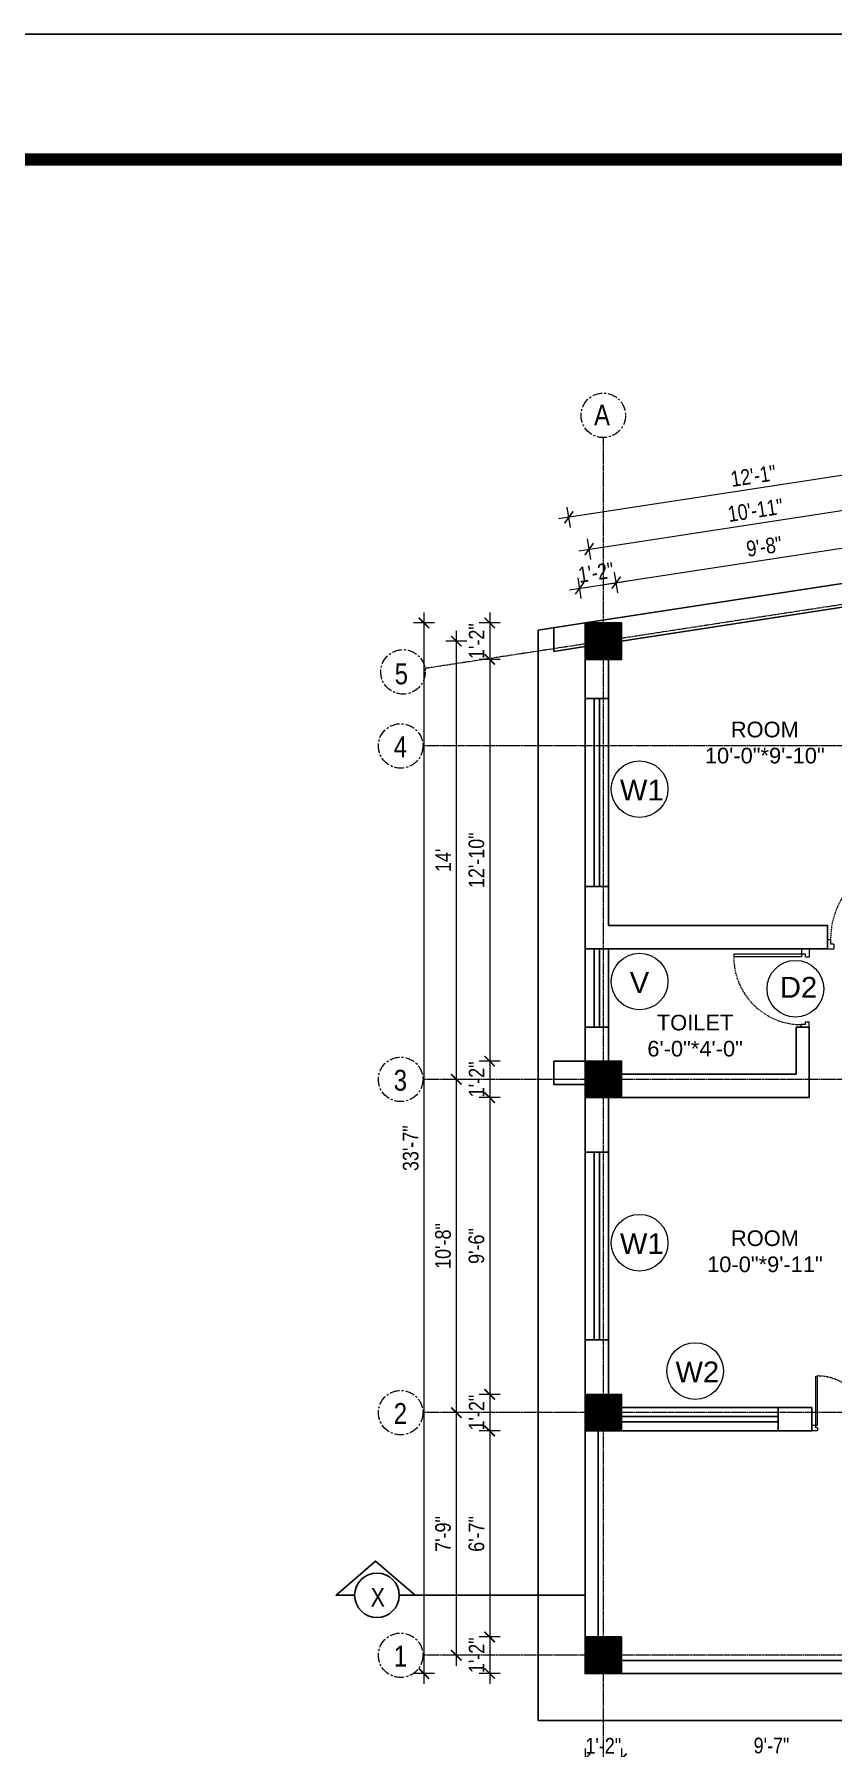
# Model space of a CAD drawing. Header units: inches. Extents: x -5142662 to -4941318, y -3361958 to -3160563.
# Drawn here: x -5010992 to -5010686, y -3260457 to -3259800 of the extents above; entities that cross this region are included whole.
import ezdxf

# ---------------------------------------------------------------- set-up
doc = ezdxf.new("R2010")
doc.units = ezdxf.units.IN
doc.header["$LTSCALE"] = 2
doc.header["$MEASUREMENT"] = 0
doc.header["$PDMODE"] = 34
doc.linetypes.add('CENTER', pattern=[2, 1.25, -0.25, 0.25, -0.25])
doc.linetypes.add('HIDDEN', pattern=[0.375, 0.25, -0.125])
doc.layers.get('0').update_dxf_attribs({"linetype": 'CONTINUOUS'})
doc.layers.get('DEFPOINTS').update_dxf_attribs({"color": 141, "linetype": 'CONTINUOUS'})
doc.layers.add('A-Hatch', color=7, linetype='CONTINUOUS')
for name, color, linetype, lineweight in [('Annotate-Lite.w', 177, 'CONTINUOUS', 9), ('Annotations-Bold.w', 177, 'CONTINUOUS', 13), ('DIM 1-100', 4, 'CONTINUOUS', 13), ('Door-Window.w', 4, 'CONTINUOUS', 15), ('TEXT', 181, 'CONTINUOUS', 25)]:
    doc.layers.add(name, color=color, linetype=linetype, lineweight=lineweight)
doc.styles.add('ARAIL', font='ARIALN.TTF')
doc.styles.add('arial.', font='arial.ttf')
doc.styles.add('gaurav', font='arial.ttf')
doc.styles.get("Standard").update_dxf_attribs({"font": 'ARIALN.TTF'})
doc.dimstyles.new('1 by 96', dxfattribs={"dimtxt": 6, "dimasz": 4, "dimexe": 4, "dimexo": 4, "dimgap": 2, "dimtad": 1, "dimdec": 0, "dimzin": 0, "dimdsep": 46, "dimlunit": 4, "dimtxsty": 'Standard', "dimblk": 'ARCHTICK', "dimcen": 0, "dimdle": 4, "dimadec": 0, "dimazin": 0, "dimtfac": 1, "dimtdec": 0, "dimtix": 1, "dimtofl": 0, "dimtmove": 1, "dimatfit": 3, "dimldrblk": 'ARCHTICK', "dimfxl": 4, "dimfxlon": 1, "dimtolj": 1, "dimtzin": 0, "dimlwd": -1, "dimlwe": -1, "dimarcsym": 0})
pattern_1 = [(45, (79981.29465, -1619.9974), (-0.0883883476483, 0.0883883476483), [])]

# ---------------------------------------------------------------- blocks, each defined once
blk = doc.blocks.new('FDFDRE')
at = {"ltscale": 3}
for p, q in [((165701.1, -58637.8), (165701.1, -58641.5)), ((165704.8, -58637.8), (165701.1, -58637.8)), ((165701.1, -58641.5), (165703.6, -58641.5)), ((165703.6, -58641.5), (165703.5, -58672.6)), ((165704.8, -58639.7), (165703.6, -58639.7)), ((165703.6, -58639.7), (165703.6, -58641.5)), ((165703.6, -58641.5), (165704.8, -58641.5)), ((165704.8, -58639.7), (165704.8, -58637.8)), ((165704.8, -58641.5), (165704.8, -58672.7)), ((165767, -58639.7), (165767, -58637.8)), ((165767, -58637.8), (165770.6, -58637.8)), ((165767, -58639.7), (165768.2, -58639.7)), ((165767, -58641.5), (165767, -58672.7)), ((165768.2, -58641.5), (165767, -58641.5)), ((165768.2, -58639.7), (165768.2, -58641.5)), ((165770.7, -58641.5), (165768.2, -58641.5)), ((165768.2, -58641.5), (165768.2, -58672.6)), ((165770.6, -58637.8), (165770.7, -58641.5)), ((165703.5, -58672.6), (165704.8, -58672.7)), ((165768.2, -58672.6), (165767, -58672.7))]:
    blk.add_line(p, q, dxfattribs=at)
at = {"layer": 'Door-Window.w', "color": 9, "linetype": 'HIDDEN', "lineweight": 18}
for centre, start, end in [((165704.8, -58641.5), 269.9618, 3.3835), ((165767, -58641.5), 176.6165, 270.0382)]:
    blk.add_arc(centre, 31.2, start, end, dxfattribs=at)
blk = doc.blocks.new('3-0')
at = {"ltscale": 3}
for p, q in [((11063.05, 10097.68), (11065.97, 10099.9)), ((11065.25, 10097.81), (11066.71, 10098.92)), ((11065.97, 10099.9), (11066.71, 10098.92)), ((11063.05, 10097.68), (11064.53, 10095.73)), ((11065.99, 10096.84), (11064.53, 10095.73)), ((11065.99, 10096.84), (11065.25, 10097.81)), ((11085.5, 10074.13), (11110.32, 10092.96)), ((11086.24, 10073.15), (11111.05, 10091.97)), ((11111.05, 10091.97), (11110.32, 10092.96)), ((11084.04, 10073.02), (11082.57, 10071.91)), ((11082.57, 10071.91), (11084.79, 10068.98)), ((11084.04, 10073.02), (11084.78, 10072.04)), ((11084.78, 10072.04), (11086.24, 10073.15)), ((11086.24, 10073.15), (11085.5, 10074.13)), ((11087.72, 10071.2), (11086.24, 10073.15)), ((11084.79, 10068.98), (11087.72, 10071.2))]:
    blk.add_line(p, q, dxfattribs=at)
at = {"layer": 'Door-Window.w', "color": 9, "linetype": 'HIDDEN', "lineweight": 18}
blk.add_arc((11085.5, 10074.13), 31.16, 37.1906, 127.14649, dxfattribs=at)
blk = doc.blocks.new('_ArchTick')
at = {"color": 0, "linetype": 'ByBlock', "const_width": 0.15}
blk.add_lwpolyline([(-0.5, -0.5), (0.5, 0.5)], dxfattribs=at)
blk = doc.blocks.new('*D825')
at = {"layer": 'DEFPOINTS', "color": 0, "transparency": 16777216}
for p in [(-5010768.6, -3260010.02), (-5010780.56, -3260025.47), (-5010766.56, -3260023.32)]:
    blk.add_point(p, dxfattribs=at)
at = {"layer": 'DIM 1-100', "color": 0, "transparency": 16777216}
for p, q in [((-5010767.99, -3260013.97), (-5010769.2, -3260006.06)), ((-5010786.55, -3260012.77), (-5010764.64, -3260009.41)), ((-5010781.99, -3260016.12), (-5010783.2, -3260008.21))]:
    blk.add_line(p, q, dxfattribs=at)
at = {"layer": 'DIM 1-100', "color": 0, "transparency": 16777216, "xscale": 4, "yscale": 4, "zscale": 4}
for p, rotation in [((-5010782.6, -3260012.16), 188.71474201693), ((-5010768.6, -3260010.02), 8.714742016929982)]:
    blk.add_blockref('_ArchTick', p, dxfattribs=dict(at, rotation=rotation))
at = {"layer": 'DIM 1-100', "color": 0, "transparency": 16777216, "insert": (-5010776.36, -3260006.13), "char_height": 6, "attachment_point": 5, "rotation": 8.71474}
blk.add_mtext('\\A1;1\'-2"', dxfattribs=at)
blk = doc.blocks.new('*D826')
at = {"layer": 'DEFPOINTS', "color": 0, "ltscale": 0.5, "transparency": 16777216}
for p in [(-5010653.6, -3259992.39), (-5010651.56, -3260005.69), (-5010766.56, -3260023.32)]:
    blk.add_point(p, dxfattribs=at)
at = {"layer": 'DIM 1-100', "color": 0, "ltscale": 0.5, "transparency": 16777216}
for p, q in [((-5010772.55, -3260010.62), (-5010649.64, -3259991.78)), ((-5010652.99, -3259996.34), (-5010654.2, -3259988.43)), ((-5010767.99, -3260013.97), (-5010769.2, -3260006.06))]:
    blk.add_line(p, q, dxfattribs=at)
at = {"layer": 'DIM 1-100', "color": 0, "ltscale": 0.5, "transparency": 16777216, "xscale": 4, "yscale": 4, "zscale": 4}
for p, rotation in [((-5010653.6, -3259992.39), 8.714742010862016), ((-5010768.6, -3260010.02), 188.714742010862)]:
    blk.add_blockref('_ArchTick', p, dxfattribs=dict(at, rotation=rotation))
at = {"layer": 'DIM 1-100', "color": 0, "ltscale": 0.5, "transparency": 16777216, "insert": (-5010711.86, -3259996.2), "char_height": 6, "attachment_point": 5, "rotation": 8.71474}
blk.add_mtext('\\A1;9\'-8"', dxfattribs=at)
blk = doc.blocks.new('*D830')
at = {"layer": 'DEFPOINTS', "color": 0, "ltscale": 0.5, "transparency": 16777216}
for p in [(-5010780.56, -3260025.47), (-5010817.11, -3260039.47), (-5010780.56, -3260039.47)]:
    blk.add_point(p, dxfattribs=at)
at = {"layer": 'DIM 1-100', "color": 0, "ltscale": 0.5, "transparency": 16777216}
for p, q in [((-5010813.11, -3260025.47), (-5010821.11, -3260025.47)), ((-5010817.11, -3260021.47), (-5010817.11, -3260043.47)), ((-5010813.11, -3260039.47), (-5010821.11, -3260039.47))]:
    blk.add_line(p, q, dxfattribs=at)
at = {"layer": 'DIM 1-100', "color": 0, "ltscale": 0.5, "transparency": 16777216, "xscale": 4, "yscale": 4, "zscale": 4}
for p, rotation in [((-5010817.11, -3260025.47), 90), ((-5010817.11, -3260039.47), 270)]:
    blk.add_blockref('_ArchTick', p, dxfattribs=dict(at, rotation=rotation))
at = {"layer": 'DIM 1-100', "color": 0, "ltscale": 0.5, "transparency": 16777216, "insert": (-5010822.12, -3260032.47), "char_height": 6, "attachment_point": 5, "rotation": 90}
blk.add_mtext('\\A1;1\'-2"', dxfattribs=at)
blk = doc.blocks.new('*D831')
at = {"layer": 'DEFPOINTS', "color": 0, "ltscale": 0.5, "transparency": 16777216}
for p in [(-5010780.56, -3260039.47), (-5010817.11, -3260193.47), (-5010780.56, -3260193.47)]:
    blk.add_point(p, dxfattribs=at)
at = {"layer": 'DIM 1-100', "color": 0, "ltscale": 0.5, "transparency": 16777216}
for p, q in [((-5010817.11, -3260035.47), (-5010817.11, -3260197.47)), ((-5010813.11, -3260039.47), (-5010821.11, -3260039.47)), ((-5010813.11, -3260193.47), (-5010821.11, -3260193.47))]:
    blk.add_line(p, q, dxfattribs=at)
at = {"layer": 'DIM 1-100', "color": 0, "ltscale": 0.5, "transparency": 16777216, "xscale": 4, "yscale": 4, "zscale": 4}
for p, rotation in [((-5010817.11, -3260039.47), 90), ((-5010817.11, -3260193.47), 270)]:
    blk.add_blockref('_ArchTick', p, dxfattribs=dict(at, rotation=rotation))
at = {"layer": 'DIM 1-100', "color": 0, "ltscale": 0.5, "transparency": 16777216, "insert": (-5010822.17, -3260116.47), "char_height": 6, "attachment_point": 5, "rotation": 90}
blk.add_mtext('\\A1;12\'-10"', dxfattribs=at)
blk = doc.blocks.new('*D832')
at = {"layer": 'DEFPOINTS', "color": 0, "ltscale": 0.5, "transparency": 16777216}
for p in [(-5010780.56, -3260193.47), (-5010817.11, -3260207.47), (-5010780.56, -3260207.47)]:
    blk.add_point(p, dxfattribs=at)
at = {"layer": 'DIM 1-100', "color": 0, "ltscale": 0.5, "transparency": 16777216}
for p, q in [((-5010817.11, -3260189.47), (-5010817.11, -3260211.47)), ((-5010813.11, -3260193.47), (-5010821.11, -3260193.47)), ((-5010813.11, -3260207.47), (-5010821.11, -3260207.47))]:
    blk.add_line(p, q, dxfattribs=at)
at = {"layer": 'DIM 1-100', "color": 0, "ltscale": 0.5, "transparency": 16777216, "xscale": 4, "yscale": 4, "zscale": 4}
for p, rotation in [((-5010817.11, -3260193.47), 90), ((-5010817.11, -3260207.47), 270)]:
    blk.add_blockref('_ArchTick', p, dxfattribs=dict(at, rotation=rotation))
at = {"layer": 'DIM 1-100', "color": 0, "ltscale": 0.5, "transparency": 16777216, "insert": (-5010822.12, -3260200.47), "char_height": 6, "attachment_point": 5, "rotation": 90}
blk.add_mtext('\\A1;1\'-2"', dxfattribs=at)
blk = doc.blocks.new('*D833')
at = {"layer": 'DEFPOINTS', "color": 0, "ltscale": 0.5, "transparency": 16777216}
for p in [(-5010780.56, -3260207.47), (-5010817.11, -3260321.23), (-5010780.56, -3260321.23)]:
    blk.add_point(p, dxfattribs=at)
at = {"layer": 'DIM 1-100', "color": 0, "ltscale": 0.5, "transparency": 16777216}
for p, q in [((-5010813.11, -3260207.47), (-5010821.11, -3260207.47)), ((-5010817.11, -3260203.47), (-5010817.11, -3260325.23)), ((-5010813.11, -3260321.23), (-5010821.11, -3260321.23))]:
    blk.add_line(p, q, dxfattribs=at)
at = {"layer": 'DIM 1-100', "color": 0, "ltscale": 0.5, "transparency": 16777216, "xscale": 4, "yscale": 4, "zscale": 4}
for p, rotation in [((-5010817.11, -3260207.47), 90), ((-5010817.11, -3260321.23), 270)]:
    blk.add_blockref('_ArchTick', p, dxfattribs=dict(at, rotation=rotation))
at = {"layer": 'DIM 1-100', "color": 0, "ltscale": 0.5, "transparency": 16777216, "insert": (-5010822.17, -3260264.35), "char_height": 6, "attachment_point": 5, "rotation": 90}
blk.add_mtext('\\A1;9\'-6"', dxfattribs=at)
blk = doc.blocks.new('*D834')
at = {"layer": 'DEFPOINTS', "color": 0, "ltscale": 0.5, "transparency": 16777216}
for p in [(-5010780.56, -3260321.23), (-5010817.11, -3260335.23), (-5010780.56, -3260335.23)]:
    blk.add_point(p, dxfattribs=at)
at = {"layer": 'DIM 1-100', "color": 0, "ltscale": 0.5, "transparency": 16777216}
for p, q in [((-5010813.11, -3260321.23), (-5010821.11, -3260321.23)), ((-5010817.11, -3260317.23), (-5010817.11, -3260339.23)), ((-5010813.11, -3260335.23), (-5010821.11, -3260335.23))]:
    blk.add_line(p, q, dxfattribs=at)
at = {"layer": 'DIM 1-100', "color": 0, "ltscale": 0.5, "transparency": 16777216, "xscale": 4, "yscale": 4, "zscale": 4}
for p, rotation in [((-5010817.11, -3260321.23), 90), ((-5010817.11, -3260335.23), 270)]:
    blk.add_blockref('_ArchTick', p, dxfattribs=dict(at, rotation=rotation))
at = {"layer": 'DIM 1-100', "color": 0, "ltscale": 0.5, "transparency": 16777216, "insert": (-5010822.12, -3260328.23), "char_height": 6, "attachment_point": 5, "rotation": 90}
blk.add_mtext('\\A1;1\'-2"', dxfattribs=at)
blk = doc.blocks.new('*D835')
at = {"layer": 'DEFPOINTS', "color": 0, "ltscale": 0.5, "transparency": 16777216}
for p in [(-5010780.56, -3260335.23), (-5010817.11, -3260414.23), (-5010780.56, -3260414.23)]:
    blk.add_point(p, dxfattribs=at)
at = {"layer": 'DIM 1-100', "color": 0, "ltscale": 0.5, "transparency": 16777216}
for p, q in [((-5010817.11, -3260331.23), (-5010817.11, -3260418.23)), ((-5010813.11, -3260335.23), (-5010821.11, -3260335.23)), ((-5010813.11, -3260414.23), (-5010821.11, -3260414.23))]:
    blk.add_line(p, q, dxfattribs=at)
at = {"layer": 'DIM 1-100', "color": 0, "ltscale": 0.5, "transparency": 16777216, "xscale": 4, "yscale": 4, "zscale": 4}
for p, rotation in [((-5010817.11, -3260335.23), 90), ((-5010817.11, -3260414.23), 270)]:
    blk.add_blockref('_ArchTick', p, dxfattribs=dict(at, rotation=rotation))
at = {"layer": 'DIM 1-100', "color": 0, "ltscale": 0.5, "transparency": 16777216, "insert": (-5010822.17, -3260374.73), "char_height": 6, "attachment_point": 5, "rotation": 90}
blk.add_mtext('\\A1;6\'-7"', dxfattribs=at)
blk = doc.blocks.new('*D878')
at = {"layer": 'DEFPOINTS', "color": 0, "ltscale": 0.5, "transparency": 16777216}
for p in [(-5010780.56, -3260414.23), (-5010817.11, -3260428.23), (-5010780.56, -3260428.23)]:
    blk.add_point(p, dxfattribs=at)
at = {"layer": 'DIM 1-100', "color": 0, "ltscale": 0.5, "transparency": 16777216}
for p, q in [((-5010817.11, -3260410.23), (-5010817.11, -3260432.23)), ((-5010813.11, -3260414.23), (-5010821.11, -3260414.23)), ((-5010813.11, -3260428.23), (-5010821.11, -3260428.23))]:
    blk.add_line(p, q, dxfattribs=at)
at = {"layer": 'DIM 1-100', "color": 0, "ltscale": 0.5, "transparency": 16777216, "xscale": 4, "yscale": 4, "zscale": 4}
for p, rotation in [((-5010817.11, -3260414.23), 90), ((-5010817.11, -3260428.23), 270)]:
    blk.add_blockref('_ArchTick', p, dxfattribs=dict(at, rotation=rotation))
at = {"layer": 'DIM 1-100', "color": 0, "ltscale": 0.5, "transparency": 16777216, "insert": (-5010822.12, -3260421.23), "char_height": 6, "attachment_point": 5, "rotation": 90}
blk.add_mtext('\\A1;1\'-2"', dxfattribs=at)
blk = doc.blocks.new('*D879')
at = {"layer": 'DEFPOINTS', "color": 0, "ltscale": 0.5, "transparency": 16777216}
for p in [(-5010773.56, -3260032.47), (-5010829.91, -3260200.47), (-5010773.56, -3260200.47)]:
    blk.add_point(p, dxfattribs=at)
at = {"layer": 'DIM 1-100', "color": 0, "ltscale": 0.5, "transparency": 16777216}
for p, q in [((-5010829.91, -3260028.47), (-5010829.91, -3260204.47)), ((-5010825.91, -3260032.47), (-5010833.91, -3260032.47)), ((-5010825.91, -3260200.47), (-5010833.91, -3260200.47))]:
    blk.add_line(p, q, dxfattribs=at)
at = {"layer": 'DIM 1-100', "color": 0, "ltscale": 0.5, "transparency": 16777216, "xscale": 4, "yscale": 4, "zscale": 4}
for p, rotation in [((-5010829.91, -3260032.47), 90), ((-5010829.91, -3260200.47), 270)]:
    blk.add_blockref('_ArchTick', p, dxfattribs=dict(at, rotation=rotation))
at = {"layer": 'DIM 1-100', "color": 0, "ltscale": 0.5, "transparency": 16777216, "insert": (-5010834.92, -3260116.47), "char_height": 6, "attachment_point": 5, "rotation": 90}
blk.add_mtext("\\A1;14'", dxfattribs=at)
blk = doc.blocks.new('*D880')
at = {"layer": 'DEFPOINTS', "color": 0, "ltscale": 0.5, "transparency": 16777216}
for p in [(-5010773.56, -3260200.47), (-5010829.91, -3260328.23), (-5010773.56, -3260328.23)]:
    blk.add_point(p, dxfattribs=at)
at = {"layer": 'DIM 1-100', "color": 0, "ltscale": 0.5, "transparency": 16777216}
for p, q in [((-5010829.91, -3260196.47), (-5010829.91, -3260332.23)), ((-5010825.91, -3260200.47), (-5010833.91, -3260200.47)), ((-5010825.91, -3260328.23), (-5010833.91, -3260328.23))]:
    blk.add_line(p, q, dxfattribs=at)
at = {"layer": 'DIM 1-100', "color": 0, "ltscale": 0.5, "transparency": 16777216, "xscale": 4, "yscale": 4, "zscale": 4}
for p, rotation in [((-5010829.91, -3260200.47), 90), ((-5010829.91, -3260328.23), 270)]:
    blk.add_blockref('_ArchTick', p, dxfattribs=dict(at, rotation=rotation))
at = {"layer": 'DIM 1-100', "color": 0, "ltscale": 0.5, "transparency": 16777216, "insert": (-5010834.97, -3260264.35), "char_height": 6, "attachment_point": 5, "rotation": 90}
blk.add_mtext('\\A1;10\'-8"', dxfattribs=at)
blk = doc.blocks.new('*D881')
at = {"layer": 'DEFPOINTS', "color": 0, "ltscale": 0.5, "transparency": 16777216}
for p in [(-5010773.56, -3260328.23), (-5010829.91, -3260421.23), (-5010773.56, -3260421.23)]:
    blk.add_point(p, dxfattribs=at)
at = {"layer": 'DIM 1-100', "color": 0, "ltscale": 0.5, "transparency": 16777216}
for p, q in [((-5010829.91, -3260324.23), (-5010829.91, -3260425.23)), ((-5010825.91, -3260328.23), (-5010833.91, -3260328.23)), ((-5010825.91, -3260421.23), (-5010833.91, -3260421.23))]:
    blk.add_line(p, q, dxfattribs=at)
at = {"layer": 'DIM 1-100', "color": 0, "ltscale": 0.5, "transparency": 16777216, "xscale": 4, "yscale": 4, "zscale": 4}
for p, rotation in [((-5010829.91, -3260328.23), 90), ((-5010829.91, -3260421.23), 270)]:
    blk.add_blockref('_ArchTick', p, dxfattribs=dict(at, rotation=rotation))
at = {"layer": 'DIM 1-100', "color": 0, "ltscale": 0.5, "transparency": 16777216, "insert": (-5010834.97, -3260374.73), "char_height": 6, "attachment_point": 5, "rotation": 90}
blk.add_mtext('\\A1;7\'-9"', dxfattribs=at)
blk = doc.blocks.new('*D882')
at = {"layer": 'DEFPOINTS', "color": 0, "ltscale": 0.5, "transparency": 16777216}
for p in [(-5010780.56, -3260025.47), (-5010842.33, -3260428.23), (-5010780.56, -3260428.23)]:
    blk.add_point(p, dxfattribs=at)
at = {"layer": 'DIM 1-100', "color": 0, "ltscale": 0.5, "transparency": 16777216}
for p, q in [((-5010838.33, -3260025.47), (-5010846.33, -3260025.47)), ((-5010842.33, -3260021.47), (-5010842.33, -3260432.23)), ((-5010838.33, -3260428.23), (-5010846.33, -3260428.23))]:
    blk.add_line(p, q, dxfattribs=at)
at = {"layer": 'DIM 1-100', "color": 0, "ltscale": 0.5, "transparency": 16777216, "xscale": 4, "yscale": 4, "zscale": 4}
for p, rotation in [((-5010842.33, -3260025.47), 90), ((-5010842.33, -3260428.23), 270)]:
    blk.add_blockref('_ArchTick', p, dxfattribs=dict(at, rotation=rotation))
at = {"layer": 'DIM 1-100', "color": 0, "ltscale": 0.5, "transparency": 16777216, "insert": (-5010847.4, -3260226.85), "char_height": 6, "attachment_point": 5, "rotation": 90}
blk.add_mtext('\\A1;33\'-7"', dxfattribs=at)
blk = doc.blocks.new('*D883')
at = {"layer": 'DEFPOINTS', "color": 0, "ltscale": 0.5, "transparency": 16777216}
for p in [(-5010649.97, -3259977.4), (-5010644.56, -3260012.69), (-5010773.56, -3260032.47)]:
    blk.add_point(p, dxfattribs=at)
at = {"layer": 'DIM 1-100', "color": 0, "ltscale": 0.5, "transparency": 16777216}
for p, q in [((-5010782.92, -3259997.78), (-5010646.01, -3259976.8)), ((-5010649.36, -3259981.36), (-5010650.57, -3259973.45)), ((-5010778.36, -3260001.13), (-5010779.57, -3259993.22))]:
    blk.add_line(p, q, dxfattribs=at)
at = {"layer": 'DIM 1-100', "color": 0, "ltscale": 0.5, "transparency": 16777216, "xscale": 4, "yscale": 4, "zscale": 4}
for p, rotation in [((-5010649.97, -3259977.4), 8.714742018610865), ((-5010778.97, -3259997.18), 188.7147420186108)]:
    blk.add_blockref('_ArchTick', p, dxfattribs=dict(at, rotation=rotation))
at = {"layer": 'DIM 1-100', "color": 0, "ltscale": 0.5, "transparency": 16777216, "insert": (-5010715.23, -3259982.28), "char_height": 6, "attachment_point": 5, "rotation": 8.71474}
blk.add_mtext('\\A1;10\'-11"', dxfattribs=at)
blk = doc.blocks.new('*D885')
at = {"layer": 'DEFPOINTS', "color": 0, "ltscale": 0.5, "transparency": 16777216}
for p in [(-5010786.76, -3259985), (-5010637.56, -3260003.55), (-5010780.56, -3260025.47)]:
    blk.add_point(p, dxfattribs=at)
at = {"layer": 'DIM 1-100', "color": 0, "ltscale": 0.5, "transparency": 16777216}
for p, q in [((-5010643.15, -3259967.04), (-5010644.37, -3259959.13)), ((-5010639.81, -3259962.48), (-5010790.71, -3259985.61)), ((-5010786.15, -3259988.96), (-5010787.37, -3259981.05))]:
    blk.add_line(p, q, dxfattribs=at)
at = {"layer": 'DIM 1-100', "color": 0, "ltscale": 0.5, "transparency": 16777216, "xscale": 4, "yscale": 4, "zscale": 4}
for p, rotation in [((-5010643.76, -3259963.08), 8.714742018475636), ((-5010786.76, -3259985), 188.7147420184756)]:
    blk.add_blockref('_ArchTick', p, dxfattribs=dict(at, rotation=rotation))
at = {"layer": 'DIM 1-100', "color": 0, "ltscale": 0.5, "transparency": 16777216, "insert": (-5010716.02, -3259969.09), "char_height": 6, "attachment_point": 5, "rotation": 8.71474}
blk.add_mtext('\\A1;12\'-1"', dxfattribs=at)
blk = doc.blocks.new('*D887')
at = {"layer": 'DEFPOINTS', "color": 0, "ltscale": 0.5, "transparency": 16777216}
for p in [(-5010780.56, -3260428.23), (-5010766.56, -3260428.23), (-5010766.56, -3260460.93)]:
    blk.add_point(p, dxfattribs=at)
at = {"layer": 'DIM 1-100', "color": 0, "ltscale": 0.5, "transparency": 16777216}
for p, q in [((-5010780.56, -3260456.93), (-5010780.56, -3260464.93)), ((-5010766.56, -3260456.93), (-5010766.56, -3260464.93)), ((-5010784.56, -3260460.93), (-5010762.56, -3260460.93))]:
    blk.add_line(p, q, dxfattribs=at)
at = {"layer": 'DIM 1-100', "color": 0, "ltscale": 0.5, "transparency": 16777216, "xscale": 4, "yscale": 4, "zscale": 4, "rotation": 180}
blk.add_blockref('_ArchTick', (-5010780.56, -3260460.93), dxfattribs=at)
at = {"layer": 'DIM 1-100', "color": 0, "ltscale": 0.5, "transparency": 16777216, "xscale": 4, "yscale": 4, "zscale": 4}
blk.add_blockref('_ArchTick', (-5010766.56, -3260460.93), dxfattribs=at)
at = {"layer": 'DIM 1-100', "color": 0, "ltscale": 0.5, "transparency": 16777216, "insert": (-5010773.56, -3260455.92), "char_height": 6, "attachment_point": 5}
blk.add_mtext('\\A1;1\'-2"', dxfattribs=at)
blk = doc.blocks.new('*D888')
at = {"layer": 'DEFPOINTS', "color": 0, "ltscale": 0.5, "transparency": 16777216}
for p in [(-5010766.56, -3260428.23), (-5010651.56, -3260428.23), (-5010651.56, -3260460.93)]:
    blk.add_point(p, dxfattribs=at)
at = {"layer": 'DIM 1-100', "color": 0, "ltscale": 0.5, "transparency": 16777216}
for p, q in [((-5010766.56, -3260456.93), (-5010766.56, -3260464.93)), ((-5010651.56, -3260456.93), (-5010651.56, -3260464.93)), ((-5010770.56, -3260460.93), (-5010647.56, -3260460.93))]:
    blk.add_line(p, q, dxfattribs=at)
at = {"layer": 'DIM 1-100', "color": 0, "ltscale": 0.5, "transparency": 16777216, "xscale": 4, "yscale": 4, "zscale": 4, "rotation": 180}
blk.add_blockref('_ArchTick', (-5010766.56, -3260460.93), dxfattribs=at)
at = {"layer": 'DIM 1-100', "color": 0, "ltscale": 0.5, "transparency": 16777216, "xscale": 4, "yscale": 4, "zscale": 4}
blk.add_blockref('_ArchTick', (-5010651.56, -3260460.93), dxfattribs=at)
at = {"layer": 'DIM 1-100', "color": 0, "ltscale": 0.5, "transparency": 16777216, "insert": (-5010709.06, -3260455.87), "char_height": 6, "attachment_point": 5}
blk.add_mtext('\\A1;9\'-7"', dxfattribs=at)
blk = doc.blocks.new('*D892')
at = {"layer": 'DEFPOINTS', "color": 0, "ltscale": 0.5, "transparency": 16777216}
for p in [(-5010773.56, -3260421.23), (-5010644.56, -3260421.23), (-5010644.56, -3260470.86)]:
    blk.add_point(p, dxfattribs=at)
at = {"layer": 'DIM 1-100', "color": 0, "ltscale": 0.5, "transparency": 16777216}
for p, q in [((-5010777.56, -3260470.86), (-5010640.56, -3260470.86)), ((-5010773.56, -3260466.86), (-5010773.56, -3260474.86)), ((-5010644.56, -3260466.86), (-5010644.56, -3260474.86))]:
    blk.add_line(p, q, dxfattribs=at)
at = {"layer": 'DIM 1-100', "color": 0, "ltscale": 0.5, "transparency": 16777216, "xscale": 4, "yscale": 4, "zscale": 4, "rotation": 180}
blk.add_blockref('_ArchTick', (-5010773.56, -3260470.86), dxfattribs=at)
at = {"layer": 'DIM 1-100', "color": 0, "ltscale": 0.5, "transparency": 16777216, "xscale": 4, "yscale": 4, "zscale": 4}
blk.add_blockref('_ArchTick', (-5010644.56, -3260470.86), dxfattribs=at)
at = {"layer": 'DIM 1-100', "color": 0, "ltscale": 0.5, "transparency": 16777216, "insert": (-5010709.06, -3260465.8), "char_height": 6, "attachment_point": 5}
blk.add_mtext('\\A1;10\'-9"', dxfattribs=at)
blk = doc.blocks.new('*D894')
at = {"layer": 'DEFPOINTS', "color": 0, "ltscale": 0.5, "transparency": 16777216}
for p in [(-5010780.56, -3260428.23), (-5010489.44, -3260428.23), (-5010489.44, -3260481.7)]:
    blk.add_point(p, dxfattribs=at)
at = {"layer": 'DIM 1-100', "color": 0, "ltscale": 0.5, "transparency": 16777216}
for p, q in [((-5010780.56, -3260477.7), (-5010780.56, -3260485.7)), ((-5010489.44, -3260477.7), (-5010489.44, -3260485.7)), ((-5010784.56, -3260481.7), (-5010485.44, -3260481.7))]:
    blk.add_line(p, q, dxfattribs=at)
at = {"layer": 'DIM 1-100', "color": 0, "ltscale": 0.5, "transparency": 16777216, "xscale": 4, "yscale": 4, "zscale": 4, "rotation": 180}
blk.add_blockref('_ArchTick', (-5010780.56, -3260481.7), dxfattribs=at)
at = {"layer": 'DIM 1-100', "color": 0, "ltscale": 0.5, "transparency": 16777216, "xscale": 4, "yscale": 4, "zscale": 4}
blk.add_blockref('_ArchTick', (-5010489.44, -3260481.7), dxfattribs=at)
at = {"layer": 'DIM 1-100', "color": 0, "ltscale": 0.5, "transparency": 16777216, "insert": (-5010635, -3260476.64), "char_height": 6, "attachment_point": 5}
blk.add_mtext('\\A1;24\'-3"', dxfattribs=at)

msp = doc.modelspace()

# ---------------------------------------------------------------- hatches: boundary and pattern name
at = {"layer": 'A-Hatch', "ltscale": 0.5}
h = msp.add_hatch(dxfattribs=at)
h.set_pattern_fill('ANSI31', color=256)
h.set_pattern_definition(pattern_1)
h.paths.add_polyline_path([(-5010766.56, -3260025.47), (-5010780.56, -3260025.47), (-5010780.56, -3260039.47), (-5010766.56, -3260039.47)])
h = msp.add_hatch(dxfattribs=at)
h.set_pattern_fill('ANSI31', color=256)
h.set_pattern_definition(pattern_1)
h.paths.add_polyline_path([(-5010766.56, -3260193.47), (-5010780.56, -3260193.47), (-5010780.56, -3260207.47), (-5010766.56, -3260207.47)])
h = msp.add_hatch(dxfattribs=at)
h.set_pattern_fill('ANSI31', color=256)
h.set_pattern_definition(pattern_1)
h.paths.add_polyline_path([(-5010766.56, -3260321.23), (-5010780.56, -3260321.23), (-5010780.56, -3260335.23), (-5010766.56, -3260335.23), (-5010766.56, -3260326.23)])
h = msp.add_hatch(dxfattribs=at)
h.set_pattern_fill('ANSI31', color=256)
h.set_pattern_definition(pattern_1)
h.paths.add_polyline_path([(-5010766.56, -3260414.23), (-5010780.56, -3260414.23), (-5010780.56, -3260428.23), (-5010766.56, -3260428.23)])

# ---------------------------------------------------------------- linework, layer by layer
at = {"ltscale": 0.5}
for p, q in [((-5010607.56, -3259998.95), (-5010780.56, -3260025.47)), ((-5010651.56, -3260014.8), (-5010766.56, -3260032.43)), ((-5010798.56, -3260028.23), (-5010780.56, -3260025.47)), ((-5010780.56, -3260025.47), (-5010780.56, -3260193.47)), ((-5010798.56, -3260028.23), (-5010798.56, -3260446.23)), ((-5010792.56, -3260036.41), (-5010792.56, -3260027.31)), ((-5010792.56, -3260036.41), (-5010780.56, -3260034.57)), ((-5010771.56, -3260039.47), (-5010771.56, -3260141.47)), ((-5010771.56, -3260054.47), (-5010780.56, -3260054.47)), ((-5010777.06, -3260126.47), (-5010777.06, -3260054.47)), ((-5010775.06, -3260126.47), (-5010775.06, -3260054.47)), ((-5010771.56, -3260126.47), (-5010780.56, -3260126.47)), ((-5010771.56, -3260141.47), (-5010687.56, -3260141.47)), ((-5010687.56, -3260141.47), (-5010687.56, -3260150.47)), ((-5010771.56, -3260150.47), (-5010780.56, -3260150.47)), ((-5010777.06, -3260180.47), (-5010777.06, -3260150.47)), ((-5010775.06, -3260180.47), (-5010775.06, -3260150.47)), ((-5010771.56, -3260150.47), (-5010771.56, -3260193.47)), ((-5010771.56, -3260150.47), (-5010687.56, -3260150.47)), ((-5010694.56, -3260150.47), (-5010687.56, -3260150.47)), ((-5010771.56, -3260180.47), (-5010780.56, -3260180.47)), ((-5010699.56, -3260180.47), (-5010699.56, -3260198.47)), ((-5010694.56, -3260180.47), (-5010699.56, -3260180.47)), ((-5010694.56, -3260180.47), (-5010694.56, -3260207.47)), ((-5010792.56, -3260193.47), (-5010780.56, -3260193.47)), ((-5010792.56, -3260202.47), (-5010792.56, -3260193.47)), ((-5010780.56, -3260193.47), (-5010780.56, -3260428.23)), ((-5010780.56, -3260202.47), (-5010792.56, -3260202.47)), ((-5010766.56, -3260198.47), (-5010699.56, -3260198.47)), ((-5010771.56, -3260207.47), (-5010771.56, -3260321.23)), ((-5010766.56, -3260207.47), (-5010694.56, -3260207.47)), ((-5010771.56, -3260228.35), (-5010780.56, -3260228.35)), ((-5010777.06, -3260300.35), (-5010777.06, -3260228.35)), ((-5010775.06, -3260300.35), (-5010775.06, -3260228.35)), ((-5010771.56, -3260300.35), (-5010780.56, -3260300.35)), ((-5010766.56, -3260326.23), (-5010693.56, -3260326.23)), ((-5010766.56, -3260326.23), (-5010766.56, -3260335.23)), ((-5010706.56, -3260326.23), (-5010706.56, -3260335.23)), ((-5010693.56, -3260326.23), (-5010693.56, -3260335.23)), ((-5010766.56, -3260329.73), (-5010706.56, -3260329.73)), ((-5010766.56, -3260331.73), (-5010706.56, -3260331.73)), ((-5010775.56, -3260335.23), (-5010775.56, -3260414.23)), ((-5010766.56, -3260335.23), (-5010693.56, -3260335.23)), ((-5010766.56, -3260423.23), (-5010651.56, -3260423.23)), ((-5010780.56, -3260428.23), (-5010624.56, -3260428.23)), ((-5010798.56, -3260446.23), (-5010637.56, -3260446.23))]:
    msp.add_line(p, q, dxfattribs=at)
msp.add_lwpolyline([(-5012411.5, -3262044.85), (-5012411.5, -3259799.81), (-5009236.7, -3259799.81), (-5009236.7, -3262044.85)], close=True)
at = {"const_width": 4.8}
msp.add_lwpolyline([(-5009284.7, -3261996.85), (-5009284.7, -3259847.81), (-5012267.5, -3259847.81), (-5012267.5, -3261996.85)], close=True, dxfattribs=at)
at = {"ltscale": 0.5}
for points in [[(-5010780.56, -3260025.47), (-5010766.56, -3260025.47), (-5010766.56, -3260039.47), (-5010780.56, -3260039.47)], [(-5010780.56, -3260193.47), (-5010766.56, -3260193.47), (-5010766.56, -3260207.47), (-5010780.56, -3260207.47)], [(-5010780.56, -3260321.23), (-5010766.56, -3260321.23), (-5010766.56, -3260335.23), (-5010780.56, -3260335.23)], [(-5010766.56, -3260414.23), (-5010780.56, -3260414.23), (-5010780.56, -3260428.23), (-5010766.56, -3260428.23)]]:
    msp.add_lwpolyline(points, close=True, dxfattribs=at)
at = {"layer": 'Annotate-Lite.w', "ltscale": 0.005}
for centre in [(-5010759.63, -3260089.2), (-5010759.63, -3260162.96), (-5010699.9, -3260165.71), (-5010759.63, -3260263.08), (-5010738.34, -3260312.27)]:
    msp.add_circle(centre, 10.86, dxfattribs=at)
at = {"layer": 'Annotations-Bold.w', "linetype": 'CENTER', "ltscale": 0.3}
for p, q in [((-5010773.56, -3259954.44), (-5010773.56, -3260482.55)), ((-5010441.03, -3259981.5), (-5010841.92, -3260042.95)), ((-5010437.14, -3260072.63), (-5010842.72, -3260072.63)), ((-5010437.14, -3260200.47), (-5010842.72, -3260200.47)), ((-5010437.14, -3260328.23), (-5010842.72, -3260328.23)), ((-5010437.14, -3260421.23), (-5010842.72, -3260421.23))]:
    msp.add_line(p, q, dxfattribs=at)
at = {"layer": 'Annotations-Bold.w', "linetype": 'CENTER', "ltscale": 1.5}
for centre in [(-5010773.56, -3259945.91), (-5010850.35, -3260044.24), (-5010851.25, -3260072.63), (-5010851.25, -3260200.47), (-5010851.25, -3260328.23), (-5010851.25, -3260421.23)]:
    msp.add_circle(centre, 8.53, dxfattribs=at)
at = {"layer": 'TEXT'}
for points in [[(-5010868.89, -3260398.23), (-5010876.03, -3260398.23), (-5010860.89, -3260385.14), (-5010845.75, -3260398.23)], [(-5010780.56, -3260398.23), (-5010851.82, -3260398.23)]]:
    msp.add_lwpolyline(points, dxfattribs=at)
msp.add_circle((-5010860.36, -3260398.23), 8.53, dxfattribs=at)

# ---------------------------------------------------------------- block references
at = {"layer": 'Door-Window.w', "linetype": 'ByBlock'}
for p, xscale, yscale, zscale, rotation in [((-5009331, -3275064.22), 0.999791003999291, 0.9997910037636757, 0.9997910039624013, 52.80940477362314), ((-4998264.95, -3259066.56), 0.8331589851548311, 0.8331589852459729, 0.8331589850765497, 142.7330628721138)]:
    msp.add_blockref('3-0', p, dxfattribs=dict(at, xscale=xscale, yscale=yscale, zscale=zscale, rotation=rotation))
at = {"layer": 'Door-Window.w', "ltscale": 0.005, "xscale": 0.6039383709430695, "yscale": 0.6039383709430695, "zscale": 0.6039383709985556, "rotation": 180}
msp.add_blockref('FDFDRE', (-4910578.3, -3295748.86), dxfattribs=at)

# ---------------------------------------------------------------- texts
at = {"layer": 'Annotate-Lite.w', "ltscale": 0.005, "char_height": 8, "attachment_point": 1, "style": 'gaurav'}
for s, insert in [('W1', (-5010767.17, -3260085.55)), ('V', (-5010763.41, -3260159.31)), ('D2', (-5010705.82, -3260161.16)), ('W1', (-5010767.17, -3260259.43)), ('W2', (-5010745.88, -3260308.62))]:
    msp.add_mtext_dynamic_manual_height_columns(s, width=8, gutter_width=100, heights=[0], dxfattribs=dict(at, insert=insert))
at = {"layer": 'Annotations-Bold.w', "linetype": 'CENTER', "ltscale": 1.5, "char_height": 8, "attachment_point": 1, "style": 'ARAIL'}
for s, insert in [('A', (-5010777.09, -3259941.77)), ('5', (-5010853.53, -3260041.01)), ('4', (-5010853.9, -3260068.96)), ('3', (-5010853.9, -3260196.79)), ('2', (-5010853.9, -3260324.55)), ('1', (-5010853.9, -3260417.55))]:
    msp.add_mtext_dynamic_manual_height_columns(s, width=6.5393, gutter_width=100, heights=[0], dxfattribs=dict(at, insert=insert))
at = {"layer": 'TEXT', "lineweight": -2, "char_height": 6, "attachment_point": 5, "style": 'arial.'}
for s, insert in [('{\\W1;ROOM\\P10\'-0"*9\'-10"}', (-5010711.63, -3260071.38)), ('{\\W1;TOILET\\P6\'-0"*4\'-0"}', (-5010738.35, -3260183.73)), ('{\\W1;ROOM\\P10-0"*9\'-11"}', (-5010711.57, -3260266.39))]:
    msp.add_mtext_dynamic_manual_height_columns(s, width=45.7314, gutter_width=30, heights=[0], dxfattribs=dict(at, insert=insert))
at = {"layer": 'TEXT', "insert": (-5010857.27, -3260395.39), "char_height": 7.2, "attachment_point": 3, "style": 'ARAIL'}
msp.add_mtext_dynamic_manual_height_columns('X', width=125.4648, gutter_width=90, heights=[0], dxfattribs=at)

# ---------------------------------------------------------------- dimensions: what is measured, and where the dimension line sits
at = {"layer": 'DIM 1-100', "ltscale": 0.5}
for p1, p2, distance, picture, middle in [((-5010637.56, -3260003.55), (-5010780.56, -3260025.47), -40.94, '*D885', (-5010716.02, -3259969.09)), ((-5010773.56, -3260032.47), (-5010644.56, -3260012.69), 35.7, '*D883', (-5010715.23, -3259982.28))]:
    dim = msp.add_aligned_dim(p1=p1, p2=p2, distance=distance, dimstyle='1 by 96', dxfattribs=at)
    dim.commit()
    dim.dimension.update_dxf_attribs({"geometry": picture, "text_midpoint": middle})
for base, p1, p2, angle, picture, middle in [((-5010653.6, -3259992.39), (-5010766.56, -3260023.32), (-5010651.56, -3260005.69), 188.71474, '*D826', (-5010711.1, -3260001.2)), ((-5010817.11, -3260039.47), (-5010780.56, -3260025.47), (-5010780.56, -3260039.47), 90, '*D830', (-5010817.11, -3260032.47)), ((-5010817.11, -3260207.47), (-5010780.56, -3260193.47), (-5010780.56, -3260207.47), 90, '*D832', (-5010817.11, -3260200.47)), ((-5010817.11, -3260335.23), (-5010780.56, -3260321.23), (-5010780.56, -3260335.23), 90, '*D834', (-5010817.11, -3260328.23)), ((-5010817.11, -3260428.23), (-5010780.56, -3260414.23), (-5010780.56, -3260428.23), 90, '*D878', (-5010817.11, -3260421.23))]:
    dim = msp.add_linear_dim(base=base, p1=p1, p2=p2, angle=angle, dimstyle='1 by 96', dxfattribs=at)
    dim.commit()
    dim.dimension.update_dxf_attribs({"geometry": picture, "text_midpoint": middle, "dimtype": 160})
at = {"layer": 'DIM 1-100'}
dim = msp.add_linear_dim(base=(-5010768.6, -3260010.02), p1=(-5010780.56, -3260025.47), p2=(-5010766.56, -3260023.32), angle=8.71474, dimstyle='1 by 96', dxfattribs=at)
dim.commit()
dim.dimension.update_dxf_attribs({"geometry": '*D825', "text_midpoint": (-5010775.6, -3260011.09), "dimtype": 161})
at = {"layer": 'DIM 1-100', "ltscale": 0.5}
for base, p1, p2, picture, middle in [((-5010842.33, -3260428.23), (-5010780.56, -3260025.47), (-5010780.56, -3260428.23), '*D882', (-5010847.4, -3260226.85)), ((-5010829.91, -3260200.47), (-5010773.56, -3260032.47), (-5010773.56, -3260200.47), '*D879', (-5010834.92, -3260116.47)), ((-5010817.11, -3260193.47), (-5010780.56, -3260039.47), (-5010780.56, -3260193.47), '*D831', (-5010822.17, -3260116.47)), ((-5010829.91, -3260328.23), (-5010773.56, -3260200.47), (-5010773.56, -3260328.23), '*D880', (-5010834.97, -3260264.35)), ((-5010817.11, -3260321.23), (-5010780.56, -3260207.47), (-5010780.56, -3260321.23), '*D833', (-5010822.17, -3260264.35)), ((-5010829.91, -3260421.23), (-5010773.56, -3260328.23), (-5010773.56, -3260421.23), '*D881', (-5010834.97, -3260374.73)), ((-5010817.11, -3260414.23), (-5010780.56, -3260335.23), (-5010780.56, -3260414.23), '*D835', (-5010822.17, -3260374.73))]:
    dim = msp.add_linear_dim(base=base, p1=p1, p2=p2, angle=90, dimstyle='1 by 96', dxfattribs=at)
    dim.commit()
    dim.dimension.update_dxf_attribs({"geometry": picture, "text_midpoint": middle})
for base, p1, p2, picture, middle in [((-5010644.56, -3260470.86), (-5010773.56, -3260421.23), (-5010644.56, -3260421.23), '*D892', (-5010709.06, -3260465.8)), ((-5010489.44, -3260481.7), (-5010780.56, -3260428.23), (-5010489.44, -3260428.23), '*D894', (-5010635, -3260476.64)), ((-5010651.56, -3260460.93), (-5010766.56, -3260428.23), (-5010651.56, -3260428.23), '*D888', (-5010709.06, -3260455.87))]:
    dim = msp.add_linear_dim(base=base, p1=p1, p2=p2, dimstyle='1 by 96', dxfattribs=at)
    dim.commit()
    dim.dimension.update_dxf_attribs({"geometry": picture, "text_midpoint": middle})
dim = msp.add_linear_dim(base=(-5010766.56, -3260460.93), p1=(-5010780.56, -3260428.23), p2=(-5010766.56, -3260428.23), dimstyle='1 by 96', dxfattribs=at)
dim.commit()
dim.dimension.update_dxf_attribs({"geometry": '*D887', "text_midpoint": (-5010773.56, -3260460.93), "dimtype": 160})

doc.saveas('drawing.dxf')
